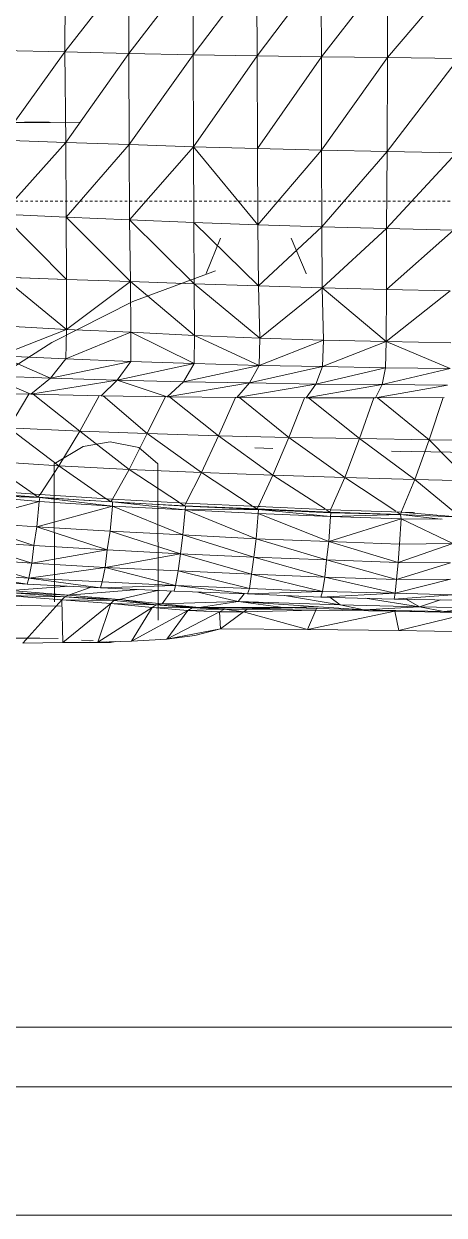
# Model space of a CAD drawing. Header units: inches. Extents: x -4450 to -273, y 9564 to 12971.
# Drawn here: x -3722.7 to -3701.5, y 12377.1 to 12437 of the extents above; entities that cross this region are included whole.
import ezdxf

# ---------------------------------------------------------------- set-up
doc = ezdxf.new("R2010")
doc.units = ezdxf.units.IN
doc.header["$MEASUREMENT"] = 0
doc.linetypes.add('Aligning Line 1_8_', pattern=[0.25, 0.125, -0.125])
for name, color, linetype, lineweight in [('0-1', 7, 'Continuous', 5), ('0-3', 7, 'Continuous', 9), ('A-GENM', 5, 'Continuous', 9), ('C-PRKG-1', 7, 'Continuous', 9), ('C-TOPO', 7, 'Continuous', 9), ('G-ANNO-SYMB-2', 147, 'Aligning Line 1_8_', 9)]:
    doc.layers.add(name, color=color, linetype=linetype, lineweight=lineweight)

# ---------------------------------------------------------------- blocks, each defined once
blk = doc.blocks.new('Parking_Stall_Multiple2 - street parking-1355854-FLOOR PLAN - ROOF')
at = {"layer": 'C-PRKG-1'}
for p, q in [((0, 0), (0, -243)), ((3, -240), (3, -3))]:
    blk.add_line(p, q, dxfattribs=at)
blk = doc.blocks.new('Land_Rover_Evoque_-_SUV_Car_Vehicle_Automobile_13067 - Land Rover EVOQUE_dwg-1230547-FLOOR PLAN - ROOF')
at = {"layer": 'A-GENM'}
for p, q in [((0.9164, -0.1554), (0.9149, -0.2336)), ((0.6961, -0.1854), (0.6956, -0.2524)), ((0.7122, -0.1929), (0.7102, -0.3004)), ((0.9107, -0.1902), (0.9092, -0.2649)), ((0.9107, -0.1902), (0.9149, -0.2336)), ((0.9146, -0.2965), (0.9166, -0.1978)), ((0.9395, -0.291), (0.9166, -0.1978)), ((0.9411, -0.184), (0.9395, -0.291)), ((0.098, -0.2127), (0.2073, -0.3056)), ((0.748, -0.2008), (0.6956, -0.2524)), ((0.748, -0.2008), (0.7465, -0.2707)), ((0.7946, -0.2126), (0.7465, -0.2707)), ((0.7946, -0.2126), (0.788, -0.2876)), ((0.7946, -0.2126), (0.7909, -0.289)), ((0.2083, -0.2148), (0.2073, -0.3056)), ((0.2083, -0.2148), (0.3271, -0.3062)), ((0.3289, -0.2177), (0.3271, -0.3062)), ((0.3289, -0.2177), (0.4257, -0.3068)), ((0.4257, -0.3068), (0.4277, -0.2213)), ((0.4277, -0.2213), (0.5037, -0.307)), ((0.5055, -0.2254), (0.5037, -0.307)), ((0.5037, -0.307), (0.5055, -0.2254)), ((0.5055, -0.2254), (0.5702, -0.3072)), ((0.5718, -0.2246), (0.5702, -0.3072)), ((0.6046, -0.2255), (0.5702, -0.3072)), ((0.6046, -0.2255), (0.6036, -0.3081)), ((0.6251, -0.3124), (0.6046, -0.2255)), ((0.8282, -0.2224), (0.7968, -0.288)), ((0.8282, -0.2224), (0.8526, -0.2922)), ((0.8282, -0.2224), (0.8291, -0.2904)), ((0.8527, -0.2252), (0.8526, -0.2922)), ((0.8527, -0.2252), (0.8742, -0.2941)), ((0.8737, -0.2251), (0.8742, -0.2941)), ((0.8737, -0.2251), (0.8918, -0.2959)), ((0.8938, -0.2231), (0.8918, -0.2959)), ((0.8938, -0.2231), (0.8991, -0.2973)), ((0.9006, -0.2191), (0.8991, -0.2973)), ((0.6251, -0.3124), (0.6257, -0.2288)), ((0.6422, -0.3211), (0.6257, -0.2288)), ((0.6422, -0.3211), (0.6418, -0.2331)), ((0.6956, -0.2524), (0.6418, -0.2344)), ((0.6956, -0.2524), (0.6418, -0.2344)), ((0.7971, -0.2374), (0.7909, -0.289)), ((0.7972, -0.2357), (0.7968, -0.288)), ((0.9002, -0.2379), (0.9092, -0.2649)), ((0.9092, -0.2649), (0.9149, -0.2336)), ((0.9128, -0.3357), (0.9149, -0.2336)), ((0.6956, -0.2524), (0.6422, -0.3184)), ((0.6941, -0.3414), (0.6956, -0.2524)), ((0.7465, -0.2707), (0.6956, -0.2524)), ((0.6956, -0.2524), (0.7465, -0.2707)), ((0.6941, -0.3414), (0.7465, -0.2707)), ((0.7439, -0.3602), (0.7465, -0.2707)), ((0.7465, -0.2707), (0.7874, -0.2876)), ((0.7465, -0.2707), (0.7874, -0.2876)), ((0.788, -0.2876), (0.7884, -0.271)), ((0.9092, -0.2649), (0.8981, -0.3342)), ((0.9092, -0.2649), (0.8994, -0.282)), ((0.9067, -0.3661), (0.9092, -0.2649)), ((0.9128, -0.3357), (0.9092, -0.2649)), ((0.9141, -0.2713), (0.9146, -0.2965)), ((0.785, -0.378), (0.788, -0.2876)), ((0.7878, -0.2878), (0.7909, -0.289)), ((0.7878, -0.2878), (0.7909, -0.289)), ((0.7878, -0.2938), (0.7909, -0.289)), ((0.7909, -0.289), (0.7879, -0.3794)), ((0.7909, -0.289), (0.7889, -0.378)), ((0.7909, -0.289), (0.7968, -0.288)), ((0.7909, -0.289), (0.7938, -0.3785)), ((0.7938, -0.3785), (0.7968, -0.288)), ((0.7938, -0.3785), (0.7968, -0.288)), ((0.8257, -0.3808), (0.7968, -0.288)), ((0.8291, -0.2904), (0.7968, -0.288)), ((0.7102, -0.3004), (0.7106, -0.2896)), ((0.7439, -0.3602), (0.787, -0.2949)), ((0.8257, -0.3808), (0.8291, -0.2904)), ((0.8257, -0.3808), (0.8526, -0.2922)), ((0.8526, -0.2922), (0.8291, -0.2904)), ((0.8492, -0.3836), (0.8526, -0.2922)), ((0.8492, -0.3836), (0.8742, -0.2941)), ((0.8526, -0.2922), (0.8742, -0.2941)), ((0.8742, -0.2941), (0.8712, -0.3859)), ((0.8918, -0.2959), (0.8712, -0.3859)), ((0.8742, -0.2941), (0.8918, -0.2959)), ((0.8918, -0.2959), (0.8893, -0.3888)), ((0.8918, -0.2959), (0.8965, -0.3907)), ((0.8918, -0.2959), (0.8991, -0.2973)), ((0.8965, -0.3907), (0.8991, -0.2973)), ((0.9131, -0.3245), (0.9146, -0.2965)), ((0.9131, -0.3972), (0.9146, -0.2965)), ((0.9395, -0.291), (0.9146, -0.2965)), ((0.938, -0.4078), (0.9146, -0.2965)), ((0.9395, -0.291), (0.938, -0.4078)), ((0.2073, -0.3056), (0.0976, -0.3056)), ((0.0976, -0.3056), (0.2063, -0.3902)), ((0.2073, -0.3056), (0.2063, -0.3902)), ((0.2073, -0.3056), (0.3271, -0.3062)), ((0.2073, -0.3056), (0.3255, -0.3898)), ((0.3271, -0.3062), (0.3255, -0.3898)), ((0.3271, -0.3062), (0.4257, -0.3068)), ((0.3271, -0.3062), (0.4234, -0.3894)), ((0.4257, -0.3068), (0.4234, -0.3894)), ((0.4257, -0.3068), (0.5037, -0.307)), ((0.4257, -0.3068), (0.5015, -0.3891)), ((0.5037, -0.307), (0.5015, -0.3891)), ((0.5015, -0.3891), (0.5037, -0.307)), ((0.5015, -0.3891), (0.5702, -0.3072)), ((0.5037, -0.307), (0.5702, -0.3072)), ((0.5702, -0.3072), (0.5682, -0.3874)), ((0.6036, -0.3081), (0.5702, -0.3072)), ((0.602, -0.3887), (0.5702, -0.3072)), ((0.6036, -0.3081), (0.602, -0.3887)), ((0.6246, -0.3974), (0.6036, -0.3081)), ((0.6251, -0.3124), (0.6036, -0.3081)), ((0.6246, -0.3974), (0.6251, -0.3124)), ((0.6422, -0.4096), (0.6251, -0.3124)), ((0.6251, -0.3124), (0.6422, -0.3211)), ((0.6422, -0.4096), (0.6422, -0.3211)), ((0.6941, -0.3414), (0.6422, -0.3231)), ((0.7894, -0.3335), (0.7899, -0.335)), ((0.6941, -0.3414), (0.6422, -0.4068)), ((0.6925, -0.4318), (0.6941, -0.3414)), ((0.7439, -0.3602), (0.6941, -0.3414)), ((0.9128, -0.3357), (0.9022, -0.4966)), ((0.9128, -0.3357), (0.9067, -0.3661)), ((0.9098, -0.4388), (0.9128, -0.3357)), ((0.6925, -0.4318), (0.7439, -0.3602)), ((0.7409, -0.452), (0.7439, -0.3602)), ((0.7439, -0.3602), (0.7843, -0.3779)), ((0.781, -0.4704), (0.785, -0.378)), ((0.7879, -0.3794), (0.7839, -0.4723)), ((0.7847, -0.3844), (0.7879, -0.3794)), ((0.7849, -0.4704), (0.7889, -0.378)), ((0.7849, -0.4704), (0.7938, -0.3785)), ((0.785, -0.3782), (0.7879, -0.3794)), ((0.7938, -0.3785), (0.7889, -0.378)), ((0.7898, -0.4708), (0.7938, -0.3785)), ((0.7898, -0.4708), (0.7938, -0.3785)), ((0.8257, -0.3808), (0.7938, -0.3785)), ((0.9067, -0.3661), (0.8946, -0.4374)), ((0.9067, -0.3661), (0.8969, -0.3793)), ((0.9022, -0.4966), (0.9067, -0.3661)), ((0.2063, -0.3902), (0.0972, -0.3906)), ((0.0972, -0.3906), (0.2051, -0.4723)), ((0.2063, -0.3902), (0.2051, -0.4723)), ((0.2063, -0.3902), (0.3255, -0.3898)), ((0.2063, -0.3902), (0.3235, -0.4719)), ((0.3255, -0.3898), (0.3235, -0.4719)), ((0.3255, -0.3898), (0.4234, -0.3894)), ((0.3255, -0.3898), (0.4209, -0.4715)), ((0.4234, -0.3894), (0.4209, -0.4715)), ((0.4234, -0.3894), (0.5015, -0.3891)), ((0.4234, -0.3894), (0.499, -0.4707)), ((0.499, -0.4707), (0.5015, -0.3891)), ((0.499, -0.4707), (0.5015, -0.3891)), ((0.5015, -0.3891), (0.5682, -0.3874)), ((0.5015, -0.3891), (0.5657, -0.469)), ((0.5657, -0.469), (0.5682, -0.3874)), ((0.6005, -0.4698), (0.5682, -0.3874)), ((0.602, -0.3887), (0.5682, -0.3874)), ((0.6005, -0.4698), (0.602, -0.3887)), ((0.623, -0.482), (0.602, -0.3887)), ((0.6246, -0.3974), (0.602, -0.3887)), ((0.7409, -0.452), (0.784, -0.3855)), ((0.8257, -0.3808), (0.7898, -0.4708)), ((0.8222, -0.4736), (0.8257, -0.3808)), ((0.8222, -0.4736), (0.8492, -0.3836)), ((0.8492, -0.3836), (0.8257, -0.3808)), ((0.8457, -0.4765), (0.8492, -0.3836)), ((0.8457, -0.4765), (0.8712, -0.3859)), ((0.8492, -0.3836), (0.8712, -0.3859)), ((0.8712, -0.3859), (0.8672, -0.4793)), ((0.8893, -0.3888), (0.8672, -0.4793)), ((0.8712, -0.3859), (0.8893, -0.3888)), ((0.8893, -0.3888), (0.8858, -0.4821)), ((0.8893, -0.3888), (0.8926, -0.4845)), ((0.8893, -0.3888), (0.8965, -0.3907)), ((0.8926, -0.4845), (0.8965, -0.3907)), ((0.9092, -0.3948), (0.9116, -0.4783)), ((0.9092, -0.3948), (0.9098, -0.4388)), ((0.4381, -0.4289), (0.4833, -0.4097)), ((0.4833, -0.4097), (0.4834, -0.4098)), ((0.623, -0.482), (0.6246, -0.3974)), ((0.6416, -0.498), (0.6246, -0.3974)), ((0.6246, -0.3974), (0.6422, -0.4096)), ((0.6416, -0.498), (0.6422, -0.4096)), ((0.9111, -0.3962), (0.9131, -0.3972)), ((0.912, -0.4847), (0.9131, -0.3972)), ((0.938, -0.4078), (0.9131, -0.3972)), ((0.9155, -0.4896), (0.9131, -0.3972)), ((0.938, -0.4078), (0.9155, -0.4896)), ((0.938, -0.4078), (0.937, -0.5192)), ((0.6925, -0.4318), (0.6422, -0.4117)), ((0.6925, -0.4318), (0.6416, -0.4948)), ((0.6925, -0.4318), (0.6905, -0.5217)), ((0.6925, -0.4318), (0.7409, -0.452)), ((0.9098, -0.4388), (0.9022, -0.4966)), ((0.9116, -0.4783), (0.9098, -0.4388)), ((0.9098, -0.4388), (0.9122, -0.5048)), ((0.9098, -0.4388), (0.9098, -0.5464)), ((0.9101, -0.4285), (0.9116, -0.4783)), ((0.9102, -0.4269), (0.912, -0.4847)), ((0.7409, -0.452), (0.6905, -0.5217)), ((0.7067, -0.4524), (0.7061, -0.4754)), ((0.7409, -0.452), (0.7374, -0.5434)), ((0.7409, -0.452), (0.7803, -0.4706)), ((0.3235, -0.4719), (0.2051, -0.4723)), ((0.3212, -0.5535), (0.4209, -0.4715)), ((0.3235, -0.4719), (0.3212, -0.5535)), ((0.3235, -0.4719), (0.4209, -0.4715)), ((0.4182, -0.5531), (0.499, -0.4707)), ((0.4209, -0.4715), (0.4182, -0.5531)), ((0.4209, -0.4715), (0.499, -0.4707)), ((0.4962, -0.5528), (0.5657, -0.469)), ((0.499, -0.4707), (0.4962, -0.5528)), ((0.4962, -0.5528), (0.499, -0.4707)), ((0.499, -0.4707), (0.5657, -0.469)), ((0.5622, -0.5521), (0.5657, -0.469)), ((0.5622, -0.5521), (0.6005, -0.4698)), ((0.6005, -0.4698), (0.5657, -0.469)), ((0.598, -0.5529), (0.6005, -0.4698)), ((0.6005, -0.4698), (0.6215, -0.5665)), ((0.6005, -0.4698), (0.623, -0.482)), ((0.7765, -0.5637), (0.781, -0.4704)), ((0.781, -0.4704), (0.7804, -0.4685)), ((0.7804, -0.5637), (0.7849, -0.4704)), ((0.781, -0.4709), (0.7839, -0.4723)), ((0.7853, -0.5642), (0.7849, -0.4704)), ((0.7849, -0.4704), (0.7898, -0.4708)), ((0.7853, -0.5642), (0.7898, -0.4708)), ((0.7853, -0.5642), (0.7898, -0.4708)), ((0.8222, -0.4736), (0.7898, -0.4708)), ((0.2051, -0.4723), (0.0966, -0.4727)), ((0.2036, -0.5539), (0.0966, -0.4727)), ((0.2051, -0.4723), (0.2036, -0.5539)), ((0.2051, -0.4723), (0.3212, -0.5535)), ((0.6215, -0.5665), (0.623, -0.482)), ((0.6406, -0.5874), (0.623, -0.482)), ((0.623, -0.482), (0.6416, -0.498)), ((0.7799, -0.4785), (0.7374, -0.5434)), ((0.7839, -0.4723), (0.7799, -0.5652)), ((0.7839, -0.4723), (0.7807, -0.4773)), ((0.7834, -0.4844), (0.7842, -0.4861)), ((0.8222, -0.4736), (0.7853, -0.5642)), ((0.8172, -0.567), (0.8222, -0.4736)), ((0.8172, -0.567), (0.8457, -0.4765)), ((0.8457, -0.4765), (0.8222, -0.4736)), ((0.8412, -0.5703), (0.8457, -0.4765)), ((0.8412, -0.5703), (0.8672, -0.4793)), ((0.8457, -0.4765), (0.8672, -0.4793)), ((0.8672, -0.4793), (0.8632, -0.5731)), ((0.8858, -0.4821), (0.8632, -0.5731)), ((0.8672, -0.4793), (0.8858, -0.4821)), ((0.8858, -0.4821), (0.8818, -0.5764)), ((0.8818, -0.5764), (0.8926, -0.4845)), ((0.8858, -0.4821), (0.8926, -0.4845)), ((0.8891, -0.5784), (0.8926, -0.4845)), ((0.9116, -0.4783), (0.9122, -0.5048)), ((0.9116, -0.4783), (0.9121, -0.514)), ((0.9116, -0.4783), (0.912, -0.4847)), ((0.912, -0.4847), (0.9121, -0.5048)), ((0.912, -0.4847), (0.9155, -0.4896)), ((0.6406, -0.5874), (0.6416, -0.498)), ((0.6905, -0.5217), (0.6416, -0.4998)), ((0.9022, -0.4966), (0.8902, -0.5481)), ((0.9022, -0.4966), (0.8924, -0.4887)), ((0.9022, -0.4966), (0.9098, -0.5464)), ((0.9022, -0.4966), (0.9054, -0.5938)), ((0.9121, -0.514), (0.9155, -0.4896)), ((0.937, -0.5192), (0.9155, -0.4896)), ((0.9155, -0.5204), (0.9155, -0.4896)), ((0.9122, -0.5048), (0.9098, -0.5464)), ((0.9122, -0.5048), (0.9103, -0.5551)), ((0.9121, -0.514), (0.9103, -0.5551)), ((0.9122, -0.5048), (0.9121, -0.514)), ((0.9121, -0.514), (0.9137, -0.561)), ((0.9121, -0.514), (0.9155, -0.5204)), ((0.4833, -0.5373), (0.438, -0.5189)), ((0.4798, -0.5255), (0.519, -0.6309)), ((0.6905, -0.5217), (0.6406, -0.5842)), ((0.6905, -0.5217), (0.6875, -0.6126)), ((0.7374, -0.5434), (0.6905, -0.5217)), ((0.9137, -0.561), (0.9155, -0.5204)), ((0.937, -0.5192), (0.9155, -0.5204)), ((0.9502, -0.5876), (0.9155, -0.5204)), ((0.937, -0.5192), (0.9457, -0.5519)), ((0.937, -0.5192), (0.9502, -0.5876)), ((0.7374, -0.5434), (0.6875, -0.6126)), ((0.7374, -0.5434), (0.7334, -0.6358)), ((0.7374, -0.5434), (0.7764, -0.5634)), ((0.9098, -0.5464), (0.9054, -0.5938)), ((0.9098, -0.5464), (0.9064, -0.6011)), ((0.9098, -0.5464), (0.9103, -0.5551)), ((0.2036, -0.5539), (0.0958, -0.5543)), ((0.2019, -0.636), (0.0958, -0.5543)), ((0.2036, -0.5539), (0.2019, -0.636)), ((0.3212, -0.5535), (0.2036, -0.5539)), ((0.2036, -0.5539), (0.3185, -0.6356)), ((0.3212, -0.5535), (0.3185, -0.6356)), ((0.3212, -0.5535), (0.4182, -0.5531)), ((0.3212, -0.5535), (0.4147, -0.6352)), ((0.4147, -0.6352), (0.4962, -0.5528)), ((0.4182, -0.5531), (0.4147, -0.6352)), ((0.4182, -0.5531), (0.4962, -0.5528)), ((0.4934, -0.6339), (0.5622, -0.5521)), ((0.4962, -0.5528), (0.4934, -0.6339)), ((0.4934, -0.6339), (0.4962, -0.5528)), ((0.4962, -0.5528), (0.5622, -0.5521)), ((0.5622, -0.5521), (0.5582, -0.6337)), ((0.5582, -0.6337), (0.598, -0.5529)), ((0.5622, -0.5521), (0.598, -0.5529)), ((0.5955, -0.6336), (0.598, -0.5529)), ((0.598, -0.5529), (0.6215, -0.5665)), ((0.598, -0.5529), (0.6195, -0.651)), ((0.9103, -0.5551), (0.9064, -0.6011)), ((0.9103, -0.5551), (0.9098, -0.6065)), ((0.9098, -0.6065), (0.9137, -0.561)), ((0.9103, -0.5551), (0.9137, -0.561)), ((0.9137, -0.561), (0.9528, -0.6326)), ((0.9137, -0.561), (0.9502, -0.5876)), ((0.9502, -0.5876), (0.9457, -0.5519)), ((0.6215, -0.5665), (0.6195, -0.651)), ((0.6215, -0.5665), (0.6406, -0.5874)), ((0.7759, -0.5713), (0.7334, -0.6358)), ((0.7715, -0.6571), (0.7765, -0.5637)), ((0.775, -0.6571), (0.7804, -0.5637)), ((0.775, -0.6571), (0.7853, -0.5642)), ((0.7799, -0.5652), (0.7761, -0.6385)), ((0.7799, -0.5652), (0.7761, -0.571)), ((0.7765, -0.5634), (0.7799, -0.5652)), ((0.7853, -0.5642), (0.7804, -0.5637)), ((0.7804, -0.6571), (0.7853, -0.5642)), ((0.7804, -0.6571), (0.7853, -0.5642)), ((0.8172, -0.567), (0.7804, -0.6571)), ((0.8172, -0.567), (0.7853, -0.5642)), ((0.8122, -0.6599), (0.8172, -0.567)), ((0.8122, -0.6599), (0.8412, -0.5703)), ((0.8412, -0.5703), (0.8172, -0.567)), ((0.8362, -0.6637), (0.8412, -0.5703)), ((0.8412, -0.5703), (0.8632, -0.5731)), ((0.8412, -0.5703), (0.8587, -0.6665)), ((0.8632, -0.5731), (0.8587, -0.6665)), ((0.8818, -0.5764), (0.8587, -0.6665)), ((0.8632, -0.5731), (0.8818, -0.5764)), ((0.8818, -0.5764), (0.8773, -0.6703)), ((0.8818, -0.5764), (0.8846, -0.6722)), ((0.8818, -0.5764), (0.8891, -0.5784)), ((0.8846, -0.6722), (0.8891, -0.5784)), ((0.6195, -0.651), (0.6406, -0.5874)), ((0.6406, -0.5874), (0.6395, -0.6715)), ((0.6875, -0.6126), (0.6405, -0.5894)), ((0.9054, -0.5938), (0.8889, -0.5823)), ((0.9528, -0.6326), (0.9502, -0.5876)), ((0.7263, -0.5993), (0.7053, -0.6234)), ((0.9262, -0.5986), (0.7263, -0.5993)), ((0.8881, -0.5994), (0.8996, -0.6486)), ((0.9054, -0.5938), (0.8996, -0.6486)), ((0.9064, -0.6011), (0.8996, -0.6486)), ((0.9064, -0.6011), (0.901, -0.6554)), ((0.9064, -0.6011), (0.9049, -0.6593)), ((0.9098, -0.6065), (0.9049, -0.6593)), ((0.9054, -0.5938), (0.9064, -0.6011)), ((0.9064, -0.6011), (0.9098, -0.6065)), ((0.9098, -0.6065), (0.9543, -0.6757)), ((0.9098, -0.6065), (0.9528, -0.6326)), ((0.9263, -0.5986), (0.9262, -0.5986)), ((0.6875, -0.6126), (0.6396, -0.6689)), ((0.6875, -0.6126), (0.6845, -0.6986)), ((0.7334, -0.6358), (0.6875, -0.6126)), ((0.6981, -0.6601), (0.7053, -0.6234)), ((0.8869, -0.624), (0.8942, -0.7131)), ((0.2019, -0.636), (0.095, -0.6364)), ((0.2001, -0.7181), (0.095, -0.6364)), ((0.2001, -0.7181), (0.2019, -0.636)), ((0.3185, -0.6356), (0.2019, -0.636)), ((0.3157, -0.7167), (0.2019, -0.636)), ((0.3185, -0.6356), (0.3157, -0.7167)), ((0.4147, -0.6352), (0.3185, -0.6356)), ((0.3185, -0.6356), (0.4112, -0.7163)), ((0.4112, -0.7163), (0.4934, -0.6339)), ((0.4147, -0.6352), (0.4112, -0.7163)), ((0.4147, -0.6352), (0.4934, -0.6339)), ((0.4934, -0.6339), (0.4907, -0.716)), ((0.4907, -0.716), (0.4934, -0.6339)), ((0.4934, -0.6339), (0.5582, -0.6337)), ((0.4934, -0.6339), (0.5547, -0.7158)), ((0.519, -0.6309), (0.5715, -0.7344)), ((0.5582, -0.6337), (0.5547, -0.7158)), ((0.5582, -0.6337), (0.5955, -0.6336)), ((0.5582, -0.6337), (0.592, -0.7166)), ((0.592, -0.7166), (0.5955, -0.6336)), ((0.5955, -0.6336), (0.6195, -0.651)), ((0.5955, -0.6336), (0.617, -0.7361)), ((0.7334, -0.6358), (0.6845, -0.6986)), ((0.7334, -0.6358), (0.729, -0.7257)), ((0.7334, -0.6358), (0.7714, -0.657)), ((0.9543, -0.6757), (0.9528, -0.6326)), ((0.6195, -0.651), (0.617, -0.7361)), ((0.6195, -0.651), (0.6395, -0.6715)), ((0.6195, -0.651), (0.6375, -0.7614)), ((0.8996, -0.6486), (0.8942, -0.7131)), ((0.8996, -0.6486), (0.8962, -0.718)), ((0.8996, -0.6486), (0.901, -0.6554)), ((0.9535, -0.6527), (0.9545, -0.6596)), ((0.7042, -0.6945), (0.6982, -0.6601)), ((0.7709, -0.665), (0.729, -0.7257)), ((0.7656, -0.75), (0.7715, -0.6571)), ((0.775, -0.6571), (0.7695, -0.75)), ((0.7804, -0.6571), (0.7695, -0.75)), ((0.7748, -0.6592), (0.7711, -0.6647)), ((0.7715, -0.6571), (0.7749, -0.659)), ((0.7804, -0.6571), (0.7744, -0.7509)), ((0.7804, -0.6571), (0.7744, -0.7509)), ((0.775, -0.6571), (0.7804, -0.6571)), ((0.8122, -0.6599), (0.7804, -0.6571)), ((0.8068, -0.7537), (0.7804, -0.6571)), ((0.8122, -0.6599), (0.8068, -0.7537)), ((0.8362, -0.6637), (0.8068, -0.7537)), ((0.8362, -0.6637), (0.8122, -0.6599)), ((0.8308, -0.7575), (0.8362, -0.6637)), ((0.8533, -0.7603), (0.8362, -0.6637)), ((0.8362, -0.6637), (0.8587, -0.6665)), ((0.8533, -0.7603), (0.8587, -0.6665)), ((0.8724, -0.7641), (0.8587, -0.6665)), ((0.8587, -0.6665), (0.8773, -0.6703)), ((0.901, -0.6554), (0.8962, -0.718)), ((0.901, -0.6554), (0.9001, -0.7219)), ((0.9049, -0.6593), (0.9001, -0.7219)), ((0.901, -0.6554), (0.9049, -0.6593)), ((0.9049, -0.6593), (0.9548, -0.7206)), ((0.9049, -0.6593), (0.9543, -0.6757)), ((0.9546, -0.6645), (0.9536, -0.6575)), ((0.9546, -0.6645), (0.9537, -0.6586)), ((0.9537, -0.6607), (0.9546, -0.6645)), ((0.9544, -0.6596), (0.9539, -0.6647)), ((0.9544, -0.6596), (0.9543, -0.6645)), ((0.9546, -0.6645), (0.9545, -0.6596)), ((0.9546, -0.6741), (0.9546, -0.6645)), ((0.6395, -0.6715), (0.6375, -0.7614)), ((0.6845, -0.6986), (0.6395, -0.674)), ((0.7736, -0.6805), (0.769, -0.7519)), ((0.8724, -0.7641), (0.8773, -0.6703)), ((0.8724, -0.7641), (0.8846, -0.6722)), ((0.8773, -0.6703), (0.8846, -0.6722)), ((0.8801, -0.766), (0.8846, -0.6722)), ((0.8942, -0.7131), (0.884, -0.6844)), ((0.9516, -0.6968), (0.9521, -0.6819)), ((0.9541, -0.6706), (0.9546, -0.6741)), ((0.9548, -0.7206), (0.9543, -0.6757)), ((0.9547, -0.6882), (0.9546, -0.6741)), ((0.29, -0.738), (0.2902, -0.698)), ((0.6845, -0.6986), (0.6375, -0.7585)), ((0.6845, -0.6986), (0.6805, -0.7895)), ((0.729, -0.7257), (0.6845, -0.6986)), ((0.7264, -0.7317), (0.7042, -0.6945)), ((0.9547, -0.6882), (0.9544, -0.6853)), ((0.9547, -0.6882), (0.9544, -0.6863)), ((0.9548, -0.7071), (0.9547, -0.6882)), ((0.8883, -0.7874), (0.8827, -0.7124)), ((0.8942, -0.7131), (0.8883, -0.7874)), ((0.8942, -0.7131), (0.8908, -0.7904)), ((0.8962, -0.718), (0.8942, -0.7131)), ((0.9548, -0.7206), (0.9548, -0.7071)), ((0.2001, -0.7181), (0.094, -0.7175)), ((0.1982, -0.7992), (0.2001, -0.7181)), ((0.3157, -0.7167), (0.2001, -0.7181)), ((0.3127, -0.7988), (0.2001, -0.7181)), ((0.3157, -0.7167), (0.3127, -0.7988)), ((0.4112, -0.7163), (0.3157, -0.7167)), ((0.3157, -0.7167), (0.4074, -0.7984)), ((0.4074, -0.7984), (0.4907, -0.716)), ((0.4112, -0.7163), (0.4074, -0.7984)), ((0.4112, -0.7163), (0.4907, -0.716)), ((0.4877, -0.7971), (0.5547, -0.7158)), ((0.4907, -0.716), (0.4877, -0.7971)), ((0.4907, -0.716), (0.4877, -0.7981)), ((0.4907, -0.716), (0.5547, -0.7158)), ((0.5547, -0.7158), (0.5502, -0.7989)), ((0.5547, -0.7158), (0.5885, -0.8017)), ((0.5547, -0.7158), (0.592, -0.7166)), ((0.5885, -0.8017), (0.592, -0.7166)), ((0.592, -0.7166), (0.617, -0.7361)), ((0.729, -0.7257), (0.6805, -0.7895)), ((0.729, -0.7257), (0.723, -0.8176)), ((0.729, -0.7257), (0.7655, -0.7496)), ((0.8962, -0.718), (0.8908, -0.7904)), ((0.8962, -0.718), (0.8947, -0.7923)), ((0.9001, -0.7219), (0.8947, -0.7923)), ((0.8962, -0.718), (0.9001, -0.7219)), ((0.9001, -0.7219), (0.9548, -0.7206)), ((0.9001, -0.7219), (0.9553, -0.7715)), ((0.9082, -0.7236), (0.9071, -0.7981)), ((0.9487, -0.8469), (0.9494, -0.7264)), ((0.9553, -0.7715), (0.9548, -0.7206)), ((0.29, -0.738), (0.29, -0.7693)), ((0.2902, -0.7362), (0.2903, -0.744)), ((0.2903, -0.744), (0.2903, -0.7684)), ((0.5715, -0.7344), (0.6342, -0.8338)), ((0.5885, -0.8017), (0.617, -0.7361)), ((0.617, -0.7361), (0.614, -0.8162)), ((0.617, -0.7361), (0.6375, -0.7614)), ((0.7263, -0.7317), (0.9025, -0.731)), ((0.9025, -0.731), (0.7264, -0.7317)), ((0.7648, -0.758), (0.723, -0.8176)), ((0.7587, -0.8429), (0.7656, -0.75)), ((0.769, -0.7519), (0.7621, -0.8448)), ((0.7695, -0.75), (0.7626, -0.8428)), ((0.769, -0.7519), (0.765, -0.7576)), ((0.7656, -0.7497), (0.769, -0.7519)), ((0.7695, -0.75), (0.7665, -0.8438)), ((0.7744, -0.7509), (0.7665, -0.8438)), ((0.7744, -0.7509), (0.7665, -0.8438)), ((0.7695, -0.75), (0.7744, -0.7509)), ((0.8068, -0.7537), (0.7744, -0.7509)), ((0.8004, -0.8476), (0.7744, -0.7509)), ((0.8068, -0.7537), (0.8004, -0.8476)), ((0.8308, -0.7575), (0.8004, -0.8476)), ((0.8308, -0.7575), (0.8068, -0.7537)), ((0.8243, -0.8513), (0.8308, -0.7575)), ((0.8243, -0.8513), (0.8533, -0.7603)), ((0.8533, -0.7603), (0.8308, -0.7575)), ((0.8468, -0.8542), (0.8533, -0.7603)), ((0.8724, -0.7641), (0.8533, -0.7603)), ((0.9487, -0.8469), (0.9493, -0.7498)), ((0.2903, -0.7684), (0.2902, -0.8241)), ((0.614, -0.8162), (0.6375, -0.7614)), ((0.6375, -0.7614), (0.6355, -0.8406)), ((0.6805, -0.7895), (0.6374, -0.7641)), ((0.8468, -0.8542), (0.8724, -0.7641)), ((0.8659, -0.858), (0.8724, -0.7641)), ((0.8659, -0.858), (0.8801, -0.766)), ((0.8724, -0.7641), (0.8801, -0.766)), ((0.8737, -0.8609), (0.8801, -0.766))]:
    blk.add_line(p, q, dxfattribs=at)
blk = doc.blocks.new('Land_Rover_Evoque_-_SUV_Car_Vehicle_Automobile_13067 - Land_Rover_Evoque_-_SUV_Car_Vehicle_Automobile_13067-1230553-FLOOR PLAN - ROOF')
at = {"xscale": 39.40029010366786, "yscale": 39.40029010366786, "zscale": 39.40029010366786, "rotation": 180}
blk.add_blockref('Land_Rover_Evoque_-_SUV_Car_Vehicle_Automobile_13067 - Land Rover EVOQUE_dwg-1230547-FLOOR PLAN - ROOF', (-0.026, 10.27), dxfattribs=at)
blk = doc.blocks.new('CTR  - Topography_rvt-1-FLOOR PLAN - ROOF')
at = {"layer": 'C-TOPO'}
for p, q in [((-3382.219, 12377.068), (-3754.414, 12377.068)), ((-3754.414, 12377.068), (-3382.219, 12377.068))]:
    blk.add_line(p, q, dxfattribs=at)
at = {"layer": '0-3'}
for name, p, rotation in [('Parking_Stall_Multiple2 - street parking-1355854-FLOOR PLAN - ROOF', (-3803.581, 12383.536), 89.99999999999908), ('Land_Rover_Evoque_-_SUV_Car_Vehicle_Automobile_13067 - Land_Rover_Evoque_-_SUV_Car_Vehicle_Automobile_13067-1230553-FLOOR PLAN - ROOF', (-3682.081, 12443.536), 89.99999999999953)]:
    blk.add_blockref(name, p, dxfattribs=dict(at, rotation=rotation))
blk = doc.blocks.new('CTR - 1st Phase - Common Walls_rvt-1-FLOOR PLAN - ROOF')
at = {"layer": 'G-ANNO-SYMB-2'}
blk.add_line((-1875.498, 12428.118), (-4166.612, 12428.118), dxfattribs=at)

msp = doc.modelspace()

# ---------------------------------------------------------------- block references
at = {"layer": '0-1'}
for name in ['CTR  - Topography_rvt-1-FLOOR PLAN - ROOF', 'CTR - 1st Phase - Common Walls_rvt-1-FLOOR PLAN - ROOF']:
    msp.add_blockref(name, (0, 0), dxfattribs=at)

doc.saveas('drawing.dxf')
